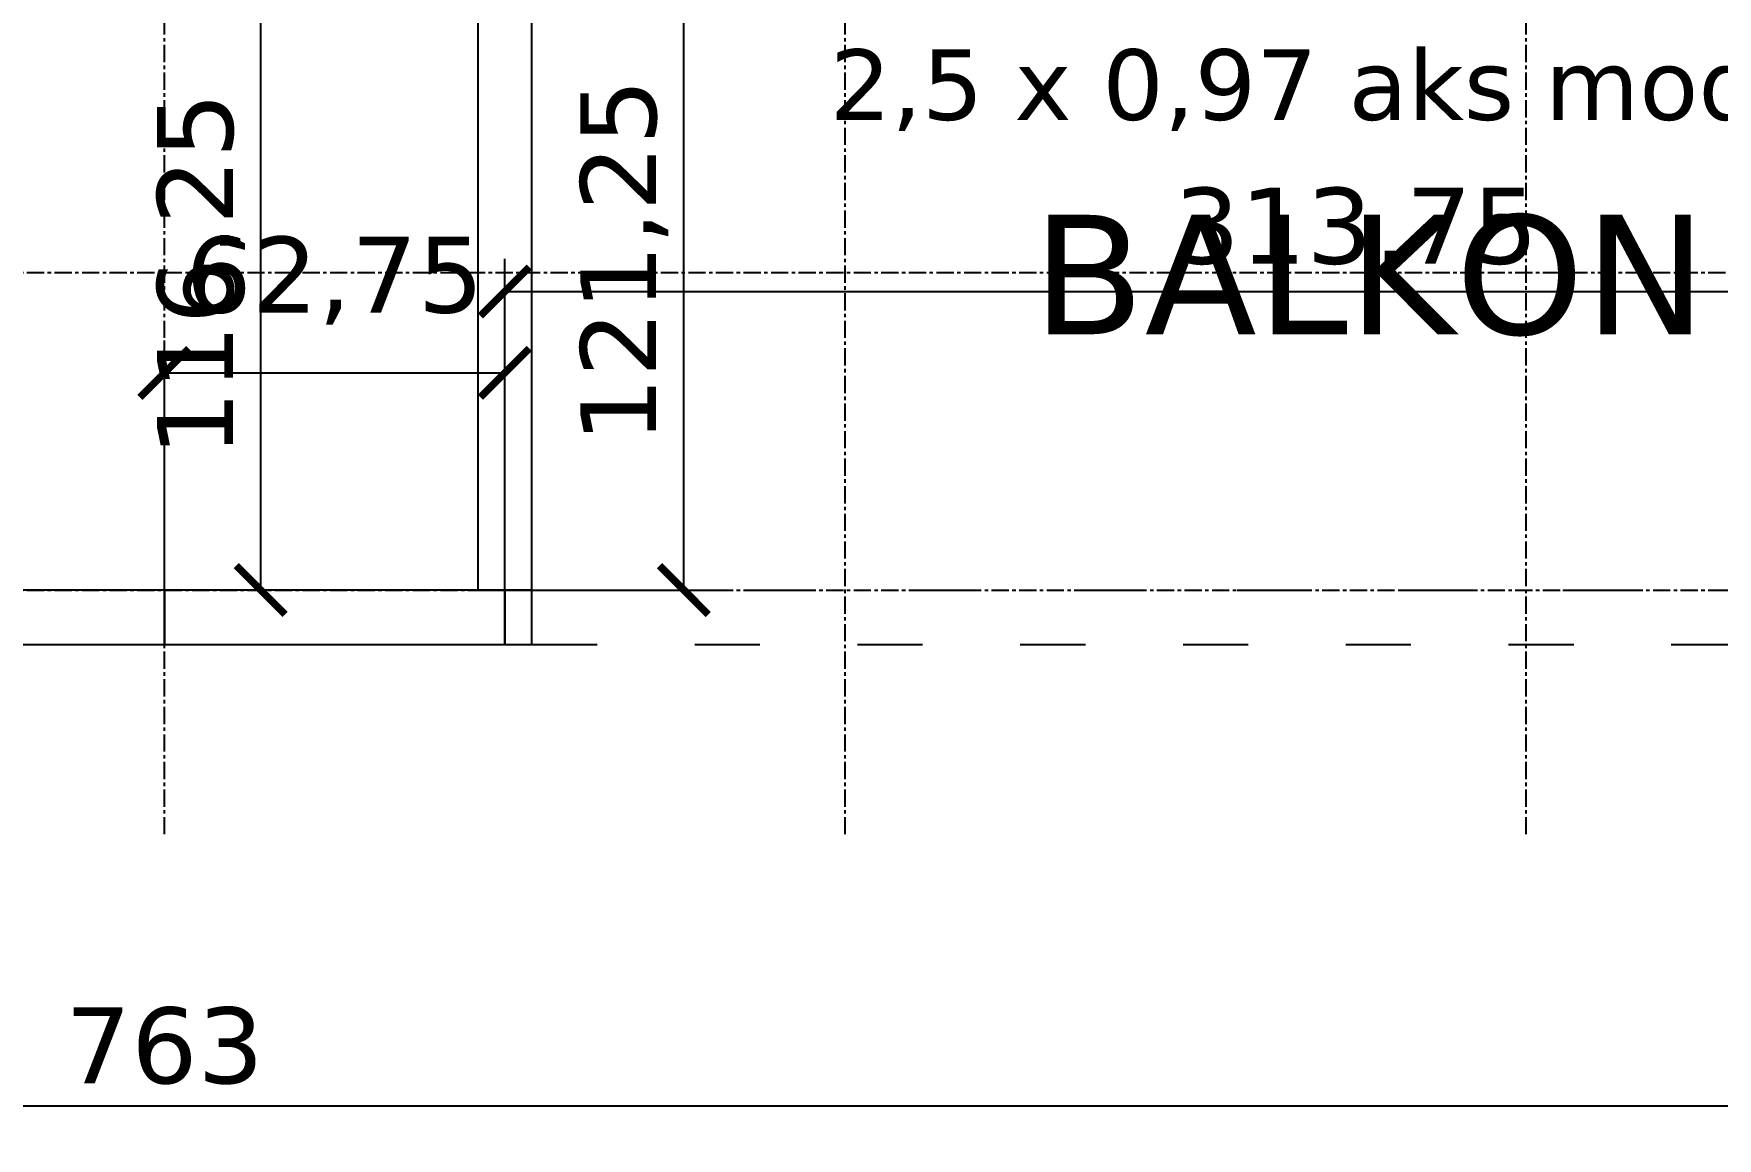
# Model space of a CAD drawing. Header units: centimetres. Extents: x -135 to 4129, y -1176 to 1044.
# Drawn here: x 357.4 to 667.7, y -91 to 112.5 of the extents above; entities that cross this region are included whole.
import ezdxf
from ezdxf.enums import TextEntityAlignment as Align

# ---------------------------------------------------------------- set-up
doc = ezdxf.new("R2010")
doc.units = ezdxf.units.CM
doc.linetypes.add('CENTER', pattern=[5.08, 3.175, -0.635, 0.635, -0.635])
doc.linetypes.add('VERANDA_KESIK', pattern=[30, 12, -18])
for name, color, linetype in [('AKS', 4, 'CENTER'), ('DIS_DUVAR_100', 30, 'Continuous'), ('KOSE_PROFIL_100', 8, 'Continuous'), ('ODA_ADLARI', 7, 'Continuous'), ('OLCULER', 7, 'Continuous'), ('OZEL_PANEL_OLCU_CM', 3, 'Continuous'), ('VERANDA_PROFIL_100', 1, 'VERANDA_KESIK')]:
    doc.layers.add(name, color=color, linetype=linetype)
doc.styles.add('PORTMAN', font='DejaVuSans.ttf')
doc.dimstyles.new('PORTMAN', dxfattribs={"dimtxt": 14, "dimasz": 9, "dimexe": 6, "dimexo": 5, "dimgap": 4, "dimtad": 1, "dimtxsty": 'PORTMAN', "dimblk": 'ARCHTICK', "dimcen": 2.5, "dimazin": 3, "dimtfac": 0.5, "dimtmove": 2, "dimatfit": 3})

# ---------------------------------------------------------------- blocks, each defined once
blk = doc.blocks.new('BOM_D01_1255p0_DIS_DOLU')
blk.add_lwpolyline([(0, 0), (10, 0), (10, 125.5), (0, 125.5)], close=True)
blk = doc.blocks.new('BOM_D06_627p5_DIS_DOLU')
blk.add_lwpolyline([(0, 0), (10, 0), (10, 62.75), (0, 62.75)], close=True)
blk = doc.blocks.new('BOM_D16_1162p5_DIS_DOLU')
blk.add_lwpolyline([(0, 0), (10, 0), (10, 116.25), (0, 116.25)], close=True)
blk = doc.blocks.new('BOM_B02_DIS_KOSE_50x100')
blk.add_lwpolyline([(0, 0), (5, 0), (5, 10), (0, 10)], close=True)
blk = doc.blocks.new('BOM_V05_VERANDA_ON_3137p5')
at = {"lineweight": 25}
for p, q in [((10, 10), (303.75, 10)), ((0, 0), (313.75, 0))]:
    blk.add_line(p, q, dxfattribs=at)
blk = doc.blocks.new('_ARCHTICK')
at = {"color": 0, "linetype": 'BYBLOCK', "const_width": 0.15}
blk.add_lwpolyline([(-0.5, -0.5), (0.5, 0.5)], dxfattribs=at)

msp = doc.modelspace()

# ---------------------------------------------------------------- linework, layer by layer
at = {"layer": 'AKS'}
for p, q in [((381.5, -35), (381.5, 747)), ((507, -35), (507, 747)), ((632.5, -35), (632.5, 747)), ((-35, 68.5), (798, 68.5)), ((-35, 10), (798, 10))]:
    msp.add_line(p, q, dxfattribs=at)

# ---------------------------------------------------------------- block references
at = {"layer": 'DIS_DUVAR_100'}
msp.add_blockref('BOM_D16_1162p5_DIS_DOLU', (439.25, 10), dxfattribs=at)
at = {"layer": 'DIS_DUVAR_100', "rotation": 270}
for name, p in [('BOM_D01_1255p0_DIS_DOLU', (256, 10)), ('BOM_D06_627p5_DIS_DOLU', (381.5, 10))]:
    msp.add_blockref(name, p, dxfattribs=at)
at = {"layer": 'KOSE_PROFIL_100'}
msp.add_blockref('BOM_B02_DIS_KOSE_50x100', (444.25, 0), dxfattribs=at)
at = {"layer": 'VERANDA_PROFIL_100'}
msp.add_blockref('BOM_V05_VERANDA_ON_3137p5', (449.25, 0), dxfattribs=at)

# ---------------------------------------------------------------- texts
at = {"layer": 'ODA_ADLARI', "style": 'PORTMAN'}
for s, height, p in [('2,5 x 0,97 aks modülü', 13, (603.625, 103.125)), ('BALKON', 22, (603.625, 68.125))]:
    msp.add_text(s, height=height, dxfattribs=at).set_placement(p, align=Align.MIDDLE_CENTER)

# ---------------------------------------------------------------- dimensions: what is measured, and where the dimension line sits
at = {"layer": 'OLCULER'}
msp.add_linear_dim(base=(477.25, 10), p1=(444.25, 10), p2=(444.25, 131.25), angle=90, dimstyle='PORTMAN', override={"dimtxt": 14, "dimasz": 9, "dimexe": 6, "dimexo": 5, "dimdec": 2, "dimzin": 8, "dimdsep": 44}, dxfattribs=at).render()
for base, p1, p2 in [((444.25, 65), (444.25, 10), (758, 10)), ((0, -85), (0, 0), (763, 0))]:
    msp.add_linear_dim(base=base, p1=p1, p2=p2, dimstyle='PORTMAN', override={"dimtxt": 14, "dimasz": 9, "dimexe": 6, "dimexo": 5, "dimdec": 2, "dimzin": 8, "dimdsep": 44}, dxfattribs=at).render()
at = {"layer": 'OZEL_PANEL_OLCU_CM'}
msp.add_linear_dim(base=(399.25, 10), p1=(449.25, 10), p2=(449.25, 126.25), angle=90, dimstyle='PORTMAN', override={"dimtxt": 14, "dimasz": 9, "dimexe": 6, "dimexo": 5, "dimdec": 2, "dimzin": 8, "dimdsep": 44}, dxfattribs=at).render()
msp.add_linear_dim(base=(381.5, 50), p1=(381.5, 0), p2=(444.25, 0), dimstyle='PORTMAN', override={"dimtxt": 14, "dimasz": 9, "dimexe": 6, "dimexo": 5, "dimdec": 2, "dimzin": 8, "dimdsep": 44}, dxfattribs=at).render()

doc.saveas('drawing.dxf')
